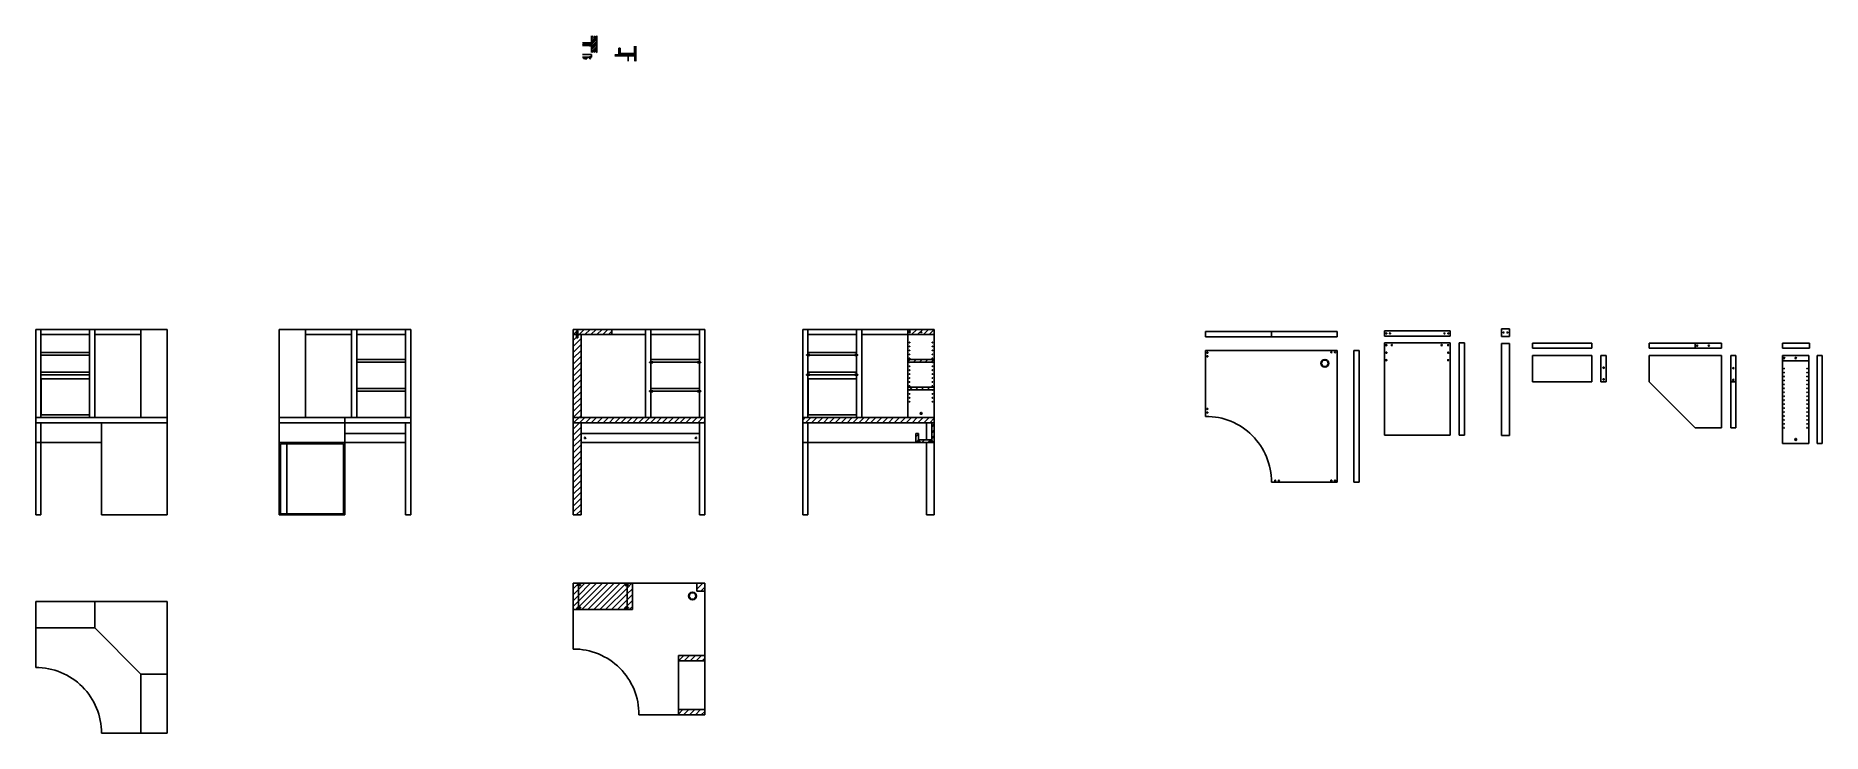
# Model space of a CAD drawing. Header units: millimetres. Extents: x 1506 to 2863, y 1235 to 1765.
import ezdxf

# ---------------------------------------------------------------- set-up
doc = ezdxf.new("R2010")
doc.units = ezdxf.units.MM
doc.linetypes.add('CONTINUA', pattern=[0])
doc.layers.get('0').update_dxf_attribs({"color": 3})
for name, color, linetype in [('campiture', 4, 'Continuous'), ('giunzioni', 8, 'Continuous'), ('SEZ', 220, 'Continuous'), ('sezioni', 3, 'Continuous')]:
    doc.layers.add(name, color=color, linetype=linetype)
pattern_1 = [(45, (12.3102, 0), (-2.245064, 2.245064), [])]

msp = doc.modelspace()

# ---------------------------------------------------------------- hatches: boundary and pattern name
at = {"layer": 'campiture'}
h = msp.add_hatch(dxfattribs=at)
h.set_pattern_fill('ANSI31', color=256, scale=0.3)
h.paths.add_polyline_path([(1931.9, 1764.9), (1927.9, 1764.9), (1927.9, 1757.7), (1928.9, 1757.7), (1928.9, 1757.3), (1927.9, 1757.3), (1927.9, 1757.1), (1927.9, 1752.1), (1931.9, 1752.1)])
h.paths.add_polyline_path([(1927.9, 1759.5), (1921.1, 1759.5), (1921.1, 1757.5), (1926.4, 1757.5), (1926.4, 1757.9), (1927.9, 1757.9)])
h = msp.add_hatch(dxfattribs=at)
h.set_pattern_fill('ANSI31', color=256, scale=0.3)
h.set_pattern_definition([(45, (2e-13, 18.6678), (-0.6735192, 0.6735192), [])])
h.paths.add_polyline_path([(1961.6, 1750.5), (1960.6, 1750.5), (1945.5, 1750.5), (1945.5, 1749.7), (1960.8, 1749.7), (1960.8, 1745.7), (1961.6, 1745.7)])
h.paths.add_polyline_path([(1959.2, 1751.3), (1960.6, 1751.3), (1960.6, 1751.5), (1949.6, 1751.5), (1949.6, 1751.3), (1951, 1751.3), (1951, 1750.8), (1949.6, 1750.8), (1949.6, 1750.5), (1960.6, 1750.5), (1960.6, 1750.8), (1959.2, 1750.8)])
h.paths.add_polyline_path([(1961.6, 1757), (1960.6, 1757), (1960.6, 1751.3), (1961.4, 1751.3), (1961.4, 1750.8), (1960.6, 1750.8), (1960.6, 1750.5), (1961.6, 1750.5)])
h.paths.add_polyline_path([(1949.6, 1755.5), (1948.6, 1755.5), (1948.6, 1750.5), (1949.6, 1750.5), (1949.6, 1750.8), (1948.9, 1750.8), (1948.9, 1751.3), (1949.6, 1751.3), (1949.6, 1751.5)])
h = msp.add_hatch(dxfattribs=at)
h.set_pattern_fill('ANSI31', color=256)
h.set_pattern_definition(pattern_1)
h.paths.add_polyline_path([(1943.4, 1541.9), (1913.9, 1541.9), (1913.9, 1537.9), (1916.4, 1537.9), (1916.4, 1540.4), (1917.4, 1540.4), (1917.4, 1537.9), (1943.4, 1537.9)])
h.paths.add_polyline_path([(1919.9, 1537.9), (1917.4, 1537.9), (1917.4, 1535.4), (1916.4, 1535.4), (1916.4, 1537.9), (1913.9, 1537.9), (1913.9, 1474.9), (1919.9, 1474.9)])
h.paths.add_polyline_path([(1919.9, 1470.9), (1913.9, 1470.9), (1913.9, 1400.9), (1919.9, 1400.9)])
h.paths.add_polyline_path([(2013.9, 1474.9), (1963.9, 1474.9), (1913.9, 1474.9), (1913.9, 1470.9), (1919.9, 1470.9), (1963.9, 1470.9), (2013.9, 1470.9)])
h = msp.add_hatch(dxfattribs=at)
h.set_pattern_fill('ANSI31', color=256)
h.paths.add_polyline_path([(2188.3, 1497.9), (2168.3, 1497.9), (2168.3, 1495.9), (2169.3, 1495.9, -0.992837), (2169.7, 1495.9), (2186.7, 1495.9, -0.992837), (2187.1, 1495.9), (2188.3, 1495.9)])
h.paths.add_polyline_path([(2188.3, 1518.9), (2168.3, 1518.9), (2168.3, 1516.9), (2169.3, 1516.9, -1), (2169.7, 1516.9), (2186.7, 1516.9, -1), (2187.1, 1516.9), (2188.3, 1516.9)])
h.paths.add_polyline_path([(2188.3, 1541.9), (2168.3, 1541.9), (2168.3, 1537.9), (2188.3, 1537.9)])
h.paths.add_polyline_path([(2178.8, 1539.9, -1), (2177.8, 1539.9, -1)], flags=16)
h.paths.add_polyline_path([(2169, 1539.9, -1), (2170, 1539.9, -1)], flags=16)
h.paths.add_polyline_path([(2188.3, 1474.9), (2168.3, 1474.9), (2088.3, 1474.9), (2088.3, 1470.9), (2138.3, 1470.9), (2188.3, 1470.9)])
h.paths.add_polyline_path([(2188.3, 1470.9), (2186.3, 1470.9), (2186.3, 1457.1), (2187.3, 1457.1), (2187.3, 1456.6), (2186.3, 1456.6), (2186.3, 1455.9), (2188.3, 1455.9)])
h.paths.add_polyline_path([(2185.3, 1457.1), (2186.3, 1457.1), (2186.3, 1457.9), (2176.3, 1457.9), (2176.3, 1457.1), (2177.3, 1457.1), (2177.3, 1456.6), (2176.3, 1456.6), (2176.3, 1455.9), (2186.3, 1455.9), (2186.3, 1456.6), (2185.3, 1456.6)])
h.paths.add_polyline_path([(2176.3, 1462.9), (2174.3, 1462.9), (2174.3, 1455.9), (2176.3, 1455.9), (2176.3, 1456.6), (2175.3, 1456.6), (2175.3, 1457.1), (2176.3, 1457.1), (2176.3, 1457.9)])
h = msp.add_hatch(dxfattribs=at)
h.set_pattern_fill('ANSI31', color=256)
h.set_pattern_definition(pattern_1)
h.paths.add_polyline_path([(1913.9, 1329.1), (1917.9, 1329.1), (1917.9, 1330.3), (1916.9, 1330.3), (1916.9, 1330.7), (1917.9, 1330.7), (1917.9, 1347.5), (1916.9, 1347.5), (1916.9, 1347.9), (1917.9, 1347.9), (1917.9, 1348.1), (1917.9, 1349.1), (1913.9, 1349.1)])
h.paths.add_polyline_path([(1958.9, 1349.1), (1954.9, 1349.1), (1954.9, 1347.9), (1955.9, 1347.9), (1955.9, 1347.5), (1954.9, 1347.5), (1954.9, 1347.3), (1954.9, 1330.7), (1955.9, 1330.7), (1955.9, 1330.3), (1954.9, 1330.3), (1954.9, 1330.1), (1954.9, 1329.1), (1958.9, 1329.1)])
h.paths.add_polyline_path([(2012.3, 1290.1), (2013.9, 1290.1), (2013.9, 1294.1), (1993.9, 1294.1), (1993.9, 1290.1)])
h.paths.add_polyline_path([(1995.5, 1253.1), (1993.9, 1253.1), (1993.9, 1249.1), (2013.9, 1249.1), (2013.9, 1253.1), (2012.7, 1253.1)])
h.paths.add_polyline_path([(2013.9, 1349.1), (2007.9, 1349.1), (2007.9, 1343.1), (2013.9, 1343.1)])
h = msp.add_hatch(dxfattribs=at)
h.set_pattern_fill('ANSI31', color=256)
h.set_pattern_definition(pattern_1)
h.paths.add_polyline_path([(1917.9, 1349.1), (1917.9, 1348.1), (1919.4, 1348.1), (1919.4, 1347.3), (1917.9, 1347.3), (1917.9, 1330.9), (1919.4, 1330.9), (1919.4, 1330.1), (1917.9, 1330.1), (1917.9, 1329.1), (1954.9, 1329.1), (1954.9, 1330.1), (1953.4, 1330.1), (1953.4, 1330.9), (1954.9, 1330.9), (1954.9, 1347.3), (1953.4, 1347.3), (1953.4, 1348.1), (1954.9, 1348.1), (1954.9, 1349.1)])

# ---------------------------------------------------------------- linework, layer by layer
for p, q in [((1505.6, 1400.9), (1505.6, 1541.9)), ((1505.6, 1541.9), (1605.6, 1541.9)), ((1509.6, 1474.9), (1509.6, 1541.9)), ((1509.6, 1537.9), (1546.6, 1537.9)), ((1546.6, 1474.9), (1546.6, 1541.9)), ((1550.6, 1474.9), (1550.6, 1541.9)), ((1550.6, 1537.9), (1585.6, 1537.9)), ((1585.6, 1474.9), (1585.6, 1541.9)), ((1605.6, 1541.9), (1605.6, 1400.9)), ((1690.5, 1400.9), (1690.5, 1541.9)), ((1690.5, 1541.9), (1790.5, 1541.9)), ((1710.5, 1474.9), (1710.5, 1541.9)), ((1745.5, 1537.9), (1710.5, 1537.9)), ((1745.5, 1474.9), (1745.5, 1541.9)), ((1745.5, 1541.9), (1745.5, 1537.9)), ((1749.5, 1474.9), (1749.5, 1541.9)), ((1749.5, 1537.9), (1786.5, 1537.9)), ((1786.5, 1474.9), (1786.5, 1541.9)), ((1790.5, 1541.9), (1790.5, 1400.9)), ((1546.6, 1524.4), (1509.6, 1524.4)), ((1546.6, 1522.4), (1509.6, 1522.4)), ((1546.6, 1509.4), (1509.6, 1509.4)), ((1546.6, 1507.4), (1509.6, 1507.4)), ((1550.7, 1507.4), (1550.6, 1507.4)), ((1786.5, 1518.9), (1749.5, 1518.9)), ((1786.5, 1516.9), (1749.5, 1516.9)), ((1786.5, 1517.9), (1786.5, 1515.9)), ((1786.5, 1515.9), (1786.5, 1495.9)), ((1546.4, 1504.4), (1509.8, 1504.4)), ((1509.8, 1504.4), (1509.8, 1477.1)), ((1546.4, 1504.4), (1546.4, 1477.1)), ((1786.5, 1496.9), (1749.5, 1496.9)), ((1786.5, 1494.9), (1749.5, 1494.9)), ((1786.5, 1495.9), (1786.5, 1493.9)), ((1505.6, 1474.9), (1585.6, 1474.9)), ((1505.6, 1400.9), (1505.6, 1470.9)), ((1505.6, 1470.9), (1555.6, 1470.9)), ((1546.6, 1476.9), (1509.6, 1476.9)), ((1550.6, 1474.9), (1509.6, 1474.9)), ((1509.6, 1400.9), (1509.6, 1470.9)), ((1509.8, 1477.1), (1546.4, 1477.1)), ((1550.6, 1474.9), (1546.6, 1474.9)), ((1555.6, 1470.9), (1605.6, 1470.9)), ((1555.6, 1400.9), (1555.6, 1470.9)), ((1605.6, 1474.9), (1585.6, 1474.9)), ((1690.5, 1474.9), (1740.5, 1474.9)), ((1690.5, 1400.9), (1690.5, 1470.9)), ((1690.5, 1470.9), (1740.5, 1470.9)), ((1740.5, 1400.9), (1740.5, 1474.9)), ((1740.5, 1474.9), (1790.5, 1474.9)), ((1740.5, 1470.9), (1790.5, 1470.9)), ((1786.5, 1400.9), (1786.5, 1470.9)), ((1555.6, 1455.9), (1505.6, 1455.9)), ((1690.5, 1455.9), (1786.5, 1455.9)), ((1691.5, 1454.9), (1691.5, 1401.9)), ((1691.5, 1454.9), (1739.5, 1454.9)), ((1696.5, 1454.9), (1696.5, 1401.9)), ((1739.5, 1401.9), (1739.5, 1454.9)), ((1786.5, 1462.9), (1740.5, 1462.9)), ((1505.6, 1400.9), (1509.6, 1400.9)), ((1605.6, 1400.9), (1555.6, 1400.9)), ((1740.5, 1400.9), (1690.5, 1400.9)), ((1691.5, 1401.9), (1739.5, 1401.9)), ((1790.5, 1400.9), (1786.5, 1400.9)), ((1605.6, 1335.1), (1505.6, 1335.1)), ((1505.6, 1335.1), (1505.6, 1285.1)), ((1550.6, 1315.1), (1550.6, 1335.1)), ((1605.6, 1235.1), (1605.6, 1335.1)), ((1505.6, 1315.1), (1550.6, 1315.1)), ((1550.6, 1315.1), (1585.6, 1280.1)), ((1585.6, 1235.1), (1585.6, 1280.1)), ((1585.6, 1280.1), (1605.6, 1280.1)), ((1605.6, 1235.1), (1555.6, 1235.1)), ((1605.6, 1235.1), (1585.6, 1235.1))]:
    msp.add_line(p, q)
for centre, radius, start, end in [((1926.7, 1748.7), 0.4, 0, 180), ((1505.9, 1235.4), 49.7, 359.6864, 90.3136)]:
    msp.add_arc(centre, radius, start, end)
at = {"layer": 'giunzioni'}
for p, q in [((1927.9, 1757.9), (1926.4, 1757.9)), ((1926.4, 1757.9), (1926.4, 1757.1)), ((1927.9, 1757.1), (1926.4, 1757.1)), ((1927.9, 1757.7), (1927.9, 1757.9)), ((1927.9, 1757.7), (1928.9, 1757.7)), ((1928.9, 1757.3), (1927.9, 1757.3)), ((1927.9, 1757.3), (1927.9, 1757.1)), ((1928.9, 1757.7), (1928.9, 1757.3)), ((1950.9, 1751.3), (1948.9, 1751.3)), ((1948.9, 1751.2), (1948.9, 1751.3)), ((1950.7, 1750.8), (1948.9, 1751.3)), ((1948.9, 1751.2), (1948.9, 1750.9)), ((1948.9, 1750.9), (1948.9, 1751.2)), ((1948.9, 1751.2), (1948.9, 1751.2)), ((1949.9, 1750.8), (1948.9, 1751.1)), ((1948.9, 1750.9), (1948.9, 1750.9)), ((1948.9, 1750.9), (1948.9, 1750.8)), ((1949.2, 1750.8), (1948.9, 1750.9)), ((1949.6, 1751.3), (1950.9, 1750.9)), ((1950.9, 1751.1), (1950.4, 1751.3)), ((1951, 1751.2), (1950.9, 1751.3)), ((1950.9, 1750.8), (1950.9, 1751.3)), ((1951, 1750.9), (1950.9, 1750.8)), ((1951, 1751.2), (1951, 1750.9)), ((1951, 1750.9), (1951, 1751.2)), ((1951, 1751.2), (1951, 1751.2)), ((1951, 1750.9), (1951, 1750.9)), ((1959.2, 1750.9), (1959.2, 1751.2)), ((1959.2, 1751.2), (1959.3, 1751.2)), ((1959.3, 1750.9), (1959.2, 1750.9)), ((1961.3, 1751.3), (1959.3, 1751.3)), ((1959.3, 1751.2), (1959.3, 1751.3)), ((1961.1, 1750.8), (1959.3, 1751.3)), ((1959.3, 1751.2), (1959.3, 1750.9)), ((1960.3, 1750.8), (1959.3, 1751.1)), ((1959.3, 1750.9), (1959.3, 1750.8)), ((1959.6, 1750.8), (1959.3, 1750.9)), ((1960, 1751.3), (1961.3, 1751)), ((1961.3, 1751.2), (1960.7, 1751.3)), ((1961.4, 1751.2), (1961.3, 1751.3)), ((1961.3, 1750.8), (1961.3, 1751.3)), ((1961.4, 1750.9), (1961.3, 1750.8)), ((1961.4, 1751.2), (1961.4, 1750.9)), ((1961.4, 1750.9), (1961.4, 1751.2)), ((1961.4, 1751.2), (1961.4, 1751.2)), ((1961.4, 1750.9), (1961.4, 1750.9)), ((1922.7, 1748), (1921.7, 1748)), ((1921.7, 1748), (1921.7, 1747.6)), ((1921.7, 1747.6), (1922.7, 1747.6)), ((1922.7, 1748.2), (1924.2, 1748.2)), ((1922.7, 1748), (1922.7, 1748.2)), ((1922.7, 1747.4), (1922.7, 1747.6)), ((1922.7, 1747.4), (1924.2, 1747.4)), ((1924.2, 1748.2), (1924.2, 1747.4)), ((1916.4, 1540.4), (1917.4, 1540.4)), ((1916.4, 1540.4), (1916.4, 1535.4)), ((1917.4, 1535.4), (1916.4, 1535.4)), ((1917.4, 1540.4), (1917.4, 1535.4)), ((2394.4, 1536.2), (2394.4, 1540.2)), ((2394.4, 1540.2), (2494.4, 1540.2)), ((2394.4, 1536.2), (2444.4, 1536.2)), ((2444.4, 1536.2), (2444.4, 1540.2)), ((2444.4, 1536.2), (2494.4, 1536.2)), ((2494.4, 1540.2), (2494.4, 1536.2)), ((2530.3, 1536.8), (2530.3, 1540.8)), ((2530.3, 1540.8), (2580.3, 1540.8)), ((2580.3, 1536.8), (2530.3, 1536.8)), ((2580.3, 1540.8), (2580.3, 1536.8)), ((2625.3, 1542.4), (2619.3, 1542.4)), ((2619.3, 1542.4), (2619.3, 1536.4)), ((2619.3, 1536.4), (2625.3, 1536.4)), ((2625.3, 1536.4), (2625.3, 1542.4)), ((2092.3, 1522.6), (2091.3, 1522.6)), ((2091.3, 1522.6), (2091.3, 1522.2)), ((2091.3, 1522.2), (2092.3, 1522.2)), ((2092.3, 1522.6), (2092.3, 1522.8)), ((2092.3, 1522.8), (2093.8, 1522.8)), ((2092.3, 1522.2), (2092.3, 1522)), ((2092.3, 1522), (2093.8, 1522)), ((2093.8, 1522.8), (2093.8, 1522)), ((2129.3, 1522.8), (2127.8, 1522.8)), ((2127.8, 1522.8), (2127.8, 1522)), ((2129.3, 1522), (2127.8, 1522)), ((2129.3, 1522.6), (2129.3, 1522.8)), ((2129.3, 1522.6), (2130.3, 1522.6)), ((2130.3, 1522.2), (2129.3, 1522.2)), ((2129.3, 1522.2), (2129.3, 1522)), ((2130.3, 1522.6), (2130.3, 1522.2)), ((2494.4, 1525.8), (2394.4, 1525.8)), ((2394.4, 1525.8), (2394.4, 1475.8)), ((2494.4, 1425.8), (2494.4, 1525.8)), ((2507.1, 1525.8), (2507.1, 1475.8)), ((2507.1, 1525.8), (2511.1, 1525.8)), ((2511.1, 1525.8), (2511.1, 1425.8)), ((2530.3, 1531.6), (2580.3, 1531.6)), ((2530.3, 1461.6), (2530.3, 1531.6)), ((2580.3, 1531.6), (2580.3, 1461.6)), ((2587, 1461.6), (2587, 1531.6)), ((2587, 1531.6), (2591, 1531.6)), ((2591, 1531.6), (2591, 1461.6)), ((2625.3, 1531.2), (2619.3, 1531.2)), ((2619.3, 1531.2), (2619.3, 1461.2)), ((2625.3, 1461.2), (2625.3, 1531.2)), ((2642.8, 1527.5), (2642.8, 1531.5)), ((2642.8, 1531.5), (2687.8, 1531.5)), ((2687.8, 1527.5), (2642.8, 1527.5)), ((2687.8, 1522.1), (2642.8, 1522.1)), ((2642.8, 1522.1), (2642.8, 1502.1)), ((2687.8, 1531.5), (2687.8, 1527.5)), ((2687.8, 1502.1), (2687.8, 1522.1)), ((2694.7, 1522.1), (2694.7, 1502.1)), ((2698.7, 1522.1), (2694.7, 1522.1)), ((2698.7, 1502.1), (2698.7, 1522.1)), ((2731.3, 1527.5), (2731.3, 1531.5)), ((2731.3, 1531.5), (2786.3, 1531.5)), ((2786.3, 1527.5), (2731.3, 1527.5)), ((2731.3, 1522.1), (2786.3, 1522.1)), ((2731.3, 1522.1), (2731.3, 1502.1)), ((2766.3, 1527.5), (2766.3, 1531.5)), ((2786.3, 1531.5), (2786.3, 1527.5)), ((2786.3, 1522.1), (2786.3, 1467.1)), ((2793.3, 1522.1), (2793.3, 1467.1)), ((2797.3, 1522.1), (2793.3, 1522.1)), ((2797.3, 1467.1), (2797.3, 1522.1)), ((2832.7, 1527.5), (2832.7, 1531.5)), ((2832.7, 1531.5), (2853.1, 1531.5)), ((2853.1, 1527.5), (2832.7, 1527.5)), ((2832.7, 1455.1), (2832.7, 1522.1)), ((2832.7, 1522.1), (2852.7, 1522.1)), ((2852.7, 1522.1), (2852.7, 1455.1)), ((2853.1, 1531.5), (2853.1, 1527.5)), ((2858.9, 1522.1), (2858.9, 1455.1)), ((2862.9, 1522.1), (2858.9, 1522.1)), ((2862.9, 1455.1), (2862.9, 1522.1)), ((1972.9, 1517.1), (1971.9, 1517.1)), ((1971.9, 1517.1), (1971.9, 1516.7)), ((1971.9, 1516.7), (1972.9, 1516.7)), ((1972.9, 1517.1), (1972.9, 1517.3)), ((1972.9, 1517.3), (1974.4, 1517.3)), ((1972.9, 1516.7), (1972.9, 1516.5)), ((1972.9, 1516.5), (1974.4, 1516.5)), ((1974.4, 1517.3), (1974.4, 1516.5)), ((2009.9, 1517.3), (2008.4, 1517.3)), ((2008.4, 1517.3), (2008.4, 1516.5)), ((2009.9, 1516.5), (2008.4, 1516.5)), ((2009.9, 1517.1), (2009.9, 1517.3)), ((2009.9, 1517.1), (2010.9, 1517.1)), ((2010.9, 1516.7), (2009.9, 1516.7)), ((2009.9, 1516.7), (2009.9, 1516.5)), ((2010.9, 1517.1), (2010.9, 1516.7)), ((2092.3, 1507.6), (2091.3, 1507.6)), ((2091.3, 1507.6), (2091.3, 1507.2)), ((2091.3, 1507.2), (2092.3, 1507.2)), ((2092.3, 1507.6), (2092.3, 1507.8)), ((2092.3, 1507.8), (2093.8, 1507.8)), ((2092.3, 1507.2), (2092.3, 1507)), ((2092.3, 1507), (2093.8, 1507)), ((2093.8, 1507.8), (2093.8, 1507)), ((2129.3, 1507.8), (2127.8, 1507.8)), ((2127.8, 1507.8), (2127.8, 1507)), ((2127.8, 1507.6), (2127.8, 1507.2)), ((2129.3, 1507), (2127.8, 1507)), ((2129.3, 1507.6), (2129.3, 1507.8)), ((2129.3, 1507.6), (2130.3, 1507.6)), ((2130.3, 1507.2), (2129.3, 1507.2)), ((2129.3, 1507.2), (2129.3, 1507)), ((2130.3, 1507.6), (2130.3, 1507.2)), ((2832.7, 1518.1), (2852.7, 1518.1)), ((1972.9, 1495.1), (1971.9, 1495.1)), ((1971.9, 1495.1), (1971.9, 1494.7)), ((1971.9, 1494.7), (1972.9, 1494.7)), ((1972.9, 1495.1), (1972.9, 1495.3)), ((1972.9, 1495.3), (1974.4, 1495.3)), ((1972.9, 1494.7), (1972.9, 1494.5)), ((1972.9, 1494.5), (1974.4, 1494.5)), ((1974.4, 1495.3), (1974.4, 1494.5)), ((2009.9, 1495.3), (2008.4, 1495.3)), ((2008.4, 1495.3), (2008.4, 1494.5)), ((2009.9, 1494.5), (2008.4, 1494.5)), ((2009.9, 1495.1), (2009.9, 1495.3)), ((2009.9, 1495.1), (2010.9, 1495.1)), ((2010.9, 1494.7), (2009.9, 1494.7)), ((2009.9, 1494.7), (2009.9, 1494.5)), ((2010.9, 1495.1), (2010.9, 1494.7)), ((2642.8, 1502.1), (2687.8, 1502.1)), ((2694.7, 1502.1), (2698.7, 1502.1)), ((2731.3, 1502.1), (2766.3, 1467.1)), ((2793.3, 1502.1), (2797.3, 1502.1)), ((2177.9, 1478.1), (2178.7, 1478.1)), ((2178.3, 1478.5), (2178.3, 1477.7)), ((2507.1, 1475.8), (2507.1, 1425.8)), ((2766.3, 1467.1), (2786.3, 1467.1)), ((2793.3, 1467.1), (2797.3, 1467.1)), ((2177.3, 1457.1), (2175.3, 1457.1)), ((2175.3, 1457.1), (2175.3, 1456.6)), ((2175.3, 1456.6), (2176.3, 1456.6)), ((2176.3, 1456.6), (2177.3, 1456.6)), ((2177.3, 1456.6), (2177.3, 1457.1)), ((2187.3, 1457.1), (2185.3, 1457.1)), ((2185.3, 1457.1), (2185.3, 1456.6)), ((2185.3, 1456.6), (2186.3, 1456.6)), ((2186.3, 1456.6), (2187.3, 1456.6)), ((2187.3, 1456.6), (2187.3, 1457.1)), ((2580.3, 1461.6), (2530.3, 1461.6)), ((2591, 1461.6), (2587, 1461.6)), ((2619.3, 1461.2), (2625.3, 1461.2)), ((2852.7, 1455.1), (2832.7, 1455.1)), ((2842.3, 1458.3), (2843.1, 1458.3)), ((2842.7, 1458.7), (2842.7, 1457.9)), ((2858.9, 1455.1), (2862.9, 1455.1)), ((2494.4, 1425.8), (2444.4, 1425.8)), ((2511.1, 1425.8), (2507.1, 1425.8)), ((1917.9, 1347.9), (1916.9, 1347.9)), ((1916.9, 1347.9), (1916.9, 1347.5)), ((1916.9, 1347.5), (1917.9, 1347.5)), ((1917.9, 1347.9), (1917.9, 1348.1)), ((1917.9, 1348.1), (1919.4, 1348.1)), ((1917.9, 1347.5), (1917.9, 1347.3)), ((1917.9, 1347.3), (1919.4, 1347.3)), ((1919.4, 1348.1), (1919.4, 1347.3)), ((1954.9, 1348.1), (1953.4, 1348.1)), ((1953.4, 1347.3), (1953.4, 1348.1)), ((1954.9, 1347.3), (1953.4, 1347.3)), ((1954.9, 1347.9), (1954.9, 1348.1)), ((1955.9, 1347.9), (1954.9, 1347.9)), ((1954.9, 1347.5), (1955.9, 1347.5)), ((1954.9, 1347.5), (1954.9, 1347.3)), ((1955.9, 1347.5), (1955.9, 1347.9)), ((1917.9, 1330.7), (1916.9, 1330.7)), ((1916.9, 1330.7), (1916.9, 1330.3)), ((1916.9, 1330.3), (1917.9, 1330.3)), ((1917.9, 1330.7), (1917.9, 1330.9)), ((1917.9, 1330.9), (1919.4, 1330.9)), ((1917.9, 1330.3), (1917.9, 1330.1)), ((1917.9, 1330.1), (1919.4, 1330.1)), ((1919.4, 1330.9), (1919.4, 1330.1)), ((1954.9, 1330.9), (1953.4, 1330.9)), ((1953.4, 1330.1), (1953.4, 1330.9)), ((1954.9, 1330.1), (1953.4, 1330.1)), ((1954.9, 1330.7), (1954.9, 1330.9)), ((1955.9, 1330.7), (1954.9, 1330.7)), ((1954.9, 1330.3), (1955.9, 1330.3)), ((1954.9, 1330.3), (1954.9, 1330.1)), ((1955.9, 1330.3), (1955.9, 1330.7))]:
    msp.add_line(p, q, dxfattribs=at)
at = {"layer": 'giunzioni', "linetype": 'CONTINUA', "ltscale": 0.02}
for p, q in [((1948.9, 1751.3), (1948.9, 1750.8)), ((1959.3, 1751.3), (1959.3, 1750.8)), ((1948.9, 1750.8), (1950.9, 1750.8)), ((1959.3, 1750.8), (1961.3, 1750.8))]:
    msp.add_line(p, q, dxfattribs=at)
at = {"layer": 'giunzioni'}
for centre, radius in [((1926.7, 1747.8), 0.4), ((2169.5, 1539.9), 0.5), ((2178.3, 1539.9), 0.5), ((2531.7, 1538.8), 0.4), ((2534.5, 1538.8), 0.4), ((2575.9, 1538.8), 0.4), ((2578.8, 1538.8), 0.4), ((2620.8, 1539.5), 0.4), ((2623.7, 1539.5), 0.4), ((2169.5, 1531.9), 0.2), ((2169.5, 1528.9), 0.2), ((2169.5, 1525.9), 0.2), ((2169.5, 1522.9), 0.2), ((2186.9, 1531.9), 0.2), ((2186.9, 1528.9), 0.2), ((2186.9, 1525.9), 0.2), ((2186.9, 1522.9), 0.2), ((2395.7, 1524.2), 0.4), ((2395.7, 1521.4), 0.4), ((2489.9, 1524.5), 0.4), ((2492.7, 1524.5), 0.4), ((2531.7, 1529.9), 0.4), ((2531.7, 1524.2), 0.4), ((2535.9, 1529.9), 0.5), ((2573.8, 1529.9), 0.5), ((2578.7, 1529.9), 0.4), ((2578.7, 1524.2), 0.4), ((2767.8, 1529.5), 0.5), ((2776.7, 1529.5), 0.5), ((2833.9, 1520.1), 0.5), ((2842.7, 1520.1), 0.5), ((2169.5, 1519.9), 0.2), ((2169.5, 1516.9), 0.2), ((2169.5, 1513.9), 0.2), ((2169.5, 1510.9), 0.2), ((2169.5, 1507.9), 0.2), ((2186.9, 1519.9), 0.2), ((2186.9, 1516.9), 0.2), ((2186.9, 1513.9), 0.2), ((2186.9, 1510.9), 0.2), ((2186.9, 1507.9), 0.2), ((2485, 1516.1), 3), ((2485, 1516.1), 2.5), ((2531.7, 1518.5), 0.4), ((2578.7, 1518.5), 0.4), ((2696.8, 1512.7), 0.5), ((2795.3, 1512.4), 0.5), ((2833.9, 1512.1), 0.2), ((2833.9, 1509.1), 0.2), ((2851.3, 1512.1), 0.2), ((2851.3, 1509.1), 0.2), ((2169.5, 1504.9), 0.2), ((2169.5, 1501.9), 0.2), ((2169.5, 1498.9), 0.2), ((2169.5, 1495.9), 0.2), ((2169.5, 1492.9), 0.2), ((2186.9, 1504.9), 0.2), ((2186.9, 1501.9), 0.2), ((2186.9, 1498.9), 0.2), ((2186.9, 1495.9), 0.2), ((2186.9, 1492.9), 0.2), ((2696.8, 1503.9), 0.5), ((2795.3, 1503.5), 0.5), ((2833.9, 1506.1), 0.2), ((2833.9, 1503.1), 0.2), ((2833.9, 1500.1), 0.2), ((2833.9, 1497.1), 0.2), ((2833.9, 1494.1), 0.2), ((2851.3, 1506.1), 0.2), ((2851.3, 1503.1), 0.2), ((2851.3, 1500.1), 0.2), ((2851.3, 1497.1), 0.2), ((2851.3, 1494.1), 0.2), ((2169.5, 1489.9), 0.2), ((2169.5, 1486.9), 0.2), ((2186.9, 1489.9), 0.2), ((2186.9, 1486.9), 0.2), ((2395.7, 1481.5), 0.4), ((2833.9, 1491.1), 0.2), ((2833.9, 1488.1), 0.2), ((2833.9, 1485.1), 0.2), ((2833.9, 1482.1), 0.2), ((2851.3, 1491.1), 0.2), ((2851.3, 1488.1), 0.2), ((2851.3, 1485.1), 0.2), ((2851.3, 1482.1), 0.2), ((2178.3, 1478.1), 0.7), ((2395.7, 1478.7), 0.4), ((2833.9, 1479.1), 0.2), ((2833.9, 1476.1), 0.2), ((2833.9, 1473.1), 0.2), ((2833.9, 1470.1), 0.2), ((2833.9, 1467.1), 0.2), ((2851.3, 1479.1), 0.2), ((2851.3, 1476.1), 0.2), ((2851.3, 1473.1), 0.2), ((2851.3, 1470.1), 0.2), ((2851.3, 1467.1), 0.2), ((1923, 1459.4), 0.5), ((2007.2, 1459.4), 0.5), ((2842.7, 1458.3), 0.7), ((2447.3, 1427), 0.4), ((2450.1, 1427), 0.4), ((2489.9, 1427), 0.4), ((2492.7, 1427), 0.4)]:
    msp.add_circle(centre, radius, dxfattribs=at)
msp.add_arc((2394.7, 1426.1), 49.7, 359.6864, 90.3136, dxfattribs=at)
at = {"layer": 'SEZ'}
for p, q in [((1927.9, 1757.7), (1927.9, 1764.9)), ((1931.9, 1752.1), (1931.9, 1764.9)), ((1927.9, 1759.5), (1921.1, 1759.5)), ((1926.4, 1757.5), (1921.1, 1757.5)), ((1927.9, 1752.1), (1927.9, 1757.3)), ((1948.6, 1755.5), (1949.6, 1755.5)), ((1960.6, 1751.3), (1960.6, 1757)), ((1945.5, 1750.5), (1960.6, 1750.5)), ((1945.5, 1749.7), (1960.8, 1749.7)), ((1955.6, 1745.7), (1955.6, 1749.7)), ((1960.6, 1750.5), (1960.6, 1750.8)), ((1913.9, 1400.9), (1913.9, 1541.9)), ((1913.9, 1541.9), (1943.4, 1541.9)), ((1916.4, 1537.9), (1913.9, 1537.9)), ((1943.4, 1537.9), (1917.4, 1537.9)), ((1919.9, 1474.9), (1919.9, 1537.9)), ((1943.4, 1537.9), (1943.4, 1541.9)), ((2168.3, 1541.9), (2188.3, 1541.9)), ((2168.3, 1541.9), (2168.3, 1537.9)), ((2168.3, 1537.9), (2188.3, 1537.9)), ((2188.3, 1537.9), (2188.3, 1541.9)), ((2188.3, 1518.9), (2168.3, 1518.9)), ((2168.3, 1518.9), (2168.3, 1516.9)), ((2188.3, 1516.9), (2168.3, 1516.9)), ((2188.3, 1516.9), (2188.3, 1518.9)), ((2188.3, 1497.9), (2168.3, 1497.9)), ((2168.3, 1497.9), (2168.3, 1495.9)), ((2188.3, 1495.9), (2168.3, 1495.9)), ((2188.3, 1495.9), (2188.3, 1497.9)), ((1913.9, 1474.9), (1963.9, 1474.9)), ((1913.9, 1470.9), (1963.9, 1470.9)), ((1919.9, 1470.9), (1919.9, 1400.9)), ((1963.9, 1474.9), (2013.9, 1474.9)), ((1963.9, 1470.9), (2013.9, 1470.9)), ((2013.9, 1474.9), (2013.9, 1470.9)), ((2088.3, 1474.9), (2188.3, 1474.9)), ((2088.3, 1474.9), (2088.3, 1470.9)), ((2088.3, 1470.9), (2138.3, 1470.9)), ((2138.3, 1470.9), (2188.3, 1470.9)), ((2186.3, 1470.9), (2186.3, 1457.1)), ((2188.3, 1455.9), (2188.3, 1474.9)), ((2176.3, 1462.9), (2174.3, 1462.9)), ((2174.3, 1462.9), (2174.3, 1455.9)), ((2188.3, 1455.9), (2174.3, 1455.9)), ((2176.3, 1457.1), (2176.3, 1462.9)), ((2186.3, 1457.9), (2176.3, 1457.9)), ((2176.3, 1455.9), (2176.3, 1456.6)), ((2186.3, 1457.1), (2186.3, 1457.9)), ((2186.3, 1456.6), (2186.3, 1455.9)), ((1913.9, 1400.9), (1919.9, 1400.9)), ((1913.9, 1329.1), (1913.9, 1349.1)), ((1913.9, 1349.1), (1958.9, 1349.1)), ((1917.9, 1349.1), (1917.9, 1347.9)), ((1917.9, 1347.5), (1917.9, 1330.7)), ((1954.9, 1349.1), (1954.9, 1347.9)), ((1954.9, 1347.5), (1954.9, 1330.7)), ((1958.9, 1329.1), (1958.9, 1349.1)), ((2013.9, 1349.1), (2007.9, 1349.1)), ((2007.9, 1349.1), (2007.9, 1343.1)), ((2013.9, 1343.1), (2013.9, 1349.1)), ((1917.9, 1330.3), (1917.9, 1329.1)), ((1954.9, 1330.3), (1954.9, 1329.1)), ((2007.9, 1343.1), (2013.9, 1343.1)), ((1913.9, 1329.1), (1958.9, 1329.1)), ((1993.9, 1294.1), (2013.9, 1294.1)), ((1993.9, 1294.1), (1993.9, 1290.1)), ((2013.9, 1290.1), (1993.9, 1290.1)), ((2013.9, 1294.1), (2013.9, 1290.1)), ((1993.9, 1253.1), (1993.9, 1249.1)), ((1993.9, 1253.1), (2013.9, 1253.1)), ((2013.9, 1249.1), (1993.9, 1249.1)), ((2013.9, 1253.1), (2013.9, 1249.1))]:
    msp.add_line(p, q, dxfattribs=at)
at = {"layer": 'SEZ', "linetype": 'CONTINUA', "ltscale": 0.1}
for p, q in [((1948.6, 1755.5), (1948.6, 1750.5)), ((1949.6, 1755.5), (1949.6, 1751.5)), ((1949.6, 1751.5), (1960.6, 1751.5)), ((1961.6, 1757), (1961.6, 1745.7)), ((1960.8, 1749.7), (1960.8, 1745.7))]:
    msp.add_line(p, q, dxfattribs=at)
at = {"layer": 'SEZ', "linetype": 'CONTINUA', "ltscale": 0.02}
for p, q in [((1951, 1751.3), (1948.9, 1751.3)), ((1948.9, 1750.8), (1948.9, 1751.3)), ((1949.6, 1751.5), (1949.6, 1751.3)), ((1951, 1751.3), (1951, 1750.8)), ((1961.4, 1751.3), (1959.2, 1751.3)), ((1959.2, 1750.8), (1959.2, 1751.3)), ((1961.4, 1751.3), (1961.4, 1750.8)), ((1951, 1750.8), (1948.9, 1750.8)), ((1949.6, 1750.8), (1949.6, 1750.5)), ((1961.4, 1750.8), (1959.2, 1750.8)), ((1960.6, 1750.5), (1961.6, 1750.5))]:
    msp.add_line(p, q, dxfattribs=at)
at = {"layer": 'sezioni'}
for p, q in [((1927.9, 1750.7), (1921.1, 1750.7)), ((1926.3, 1748.7), (1921.1, 1748.7)), ((1927.9, 1748.7), (1927.1, 1748.7)), ((1927.9, 1750.7), (1927.9, 1748.7)), ((1943.4, 1541.9), (2013.9, 1541.9)), ((1943.4, 1537.9), (1968.9, 1537.9)), ((1968.9, 1474.9), (1968.9, 1541.9)), ((1972.9, 1517.1), (1972.9, 1541.9)), ((1972.9, 1537.9), (2009.9, 1537.9)), ((2009.9, 1517.1), (2009.9, 1541.9)), ((2013.9, 1474.9), (2013.9, 1541.9)), ((2088.3, 1474.9), (2088.3, 1541.9)), ((2088.3, 1541.9), (2168.3, 1541.9)), ((2092.3, 1522.6), (2092.3, 1541.9)), ((2092.3, 1537.9), (2129.3, 1537.9)), ((2129.3, 1522.6), (2129.3, 1541.9)), ((2133.3, 1474.9), (2133.3, 1541.9)), ((2133.3, 1537.9), (2168.3, 1537.9)), ((2168.3, 1537.9), (2168.3, 1537.9)), ((2168.3, 1518.9), (2168.3, 1537.9)), ((2188.3, 1518.9), (2188.3, 1537.9)), ((2129.3, 1524.4), (2092.3, 1524.4)), ((2092.3, 1507.6), (2092.3, 1522.2)), ((2127.8, 1522.4), (2093.8, 1522.4)), ((2129.3, 1507.6), (2129.3, 1522.2)), ((2009.9, 1518.9), (1972.9, 1518.9)), ((1972.9, 1495.1), (1972.9, 1516.7)), ((2008.4, 1516.9), (1974.4, 1516.9)), ((2009.9, 1495.1), (2009.9, 1516.7)), ((2129.3, 1509.4), (2092.3, 1509.4)), ((2092.3, 1474.9), (2092.3, 1507.2)), ((2127.8, 1507.4), (2093.8, 1507.4)), ((2129.3, 1474.9), (2129.3, 1507.2)), ((2133.3, 1507.4), (2133.3, 1507.4)), ((2168.3, 1497.9), (2168.3, 1516.9)), ((2188.3, 1497.9), (2188.3, 1516.9)), ((2009.9, 1496.9), (1972.9, 1496.9)), ((1972.9, 1474.9), (1972.9, 1494.7)), ((2008.4, 1494.9), (1974.4, 1494.9)), ((2009.9, 1474.9), (2009.9, 1494.7)), ((2129.1, 1504.4), (2092.5, 1504.4)), ((2092.5, 1504.4), (2092.5, 1477.1)), ((2129.1, 1504.4), (2129.1, 1477.1)), ((2168.3, 1474.9), (2168.3, 1495.9)), ((2188.3, 1474.9), (2188.3, 1495.9)), ((2009.9, 1400.9), (2009.9, 1470.9)), ((2013.9, 1400.9), (2013.9, 1470.9)), ((2088.3, 1400.9), (2088.3, 1470.9)), ((2129.3, 1476.9), (2092.3, 1476.9)), ((2092.3, 1400.9), (2092.3, 1470.9)), ((2092.5, 1477.1), (2129.1, 1477.1)), ((2182.3, 1457.9), (2182.3, 1470.9)), ((1919.9, 1462.9), (2009.9, 1462.9)), ((1919.9, 1455.9), (2009.9, 1455.9)), ((2009.9, 1455.9), (2009.9, 1460.9)), ((2174.3, 1455.9), (2088.3, 1455.9)), ((2186.3, 1457.9), (2176.3, 1457.9)), ((2182.3, 1400.9), (2182.3, 1455.9)), ((2188.3, 1455.9), (2188.3, 1400.9)), ((2013.9, 1400.9), (2009.9, 1400.9)), ((2088.3, 1400.9), (2092.3, 1400.9)), ((2182.3, 1400.9), (2188.3, 1400.9)), ((2007.9, 1349.1), (1958.9, 1349.1)), ((2013.9, 1294.1), (2013.9, 1343.1)), ((1913.9, 1329.1), (1913.9, 1299.1)), ((1993.9, 1253.1), (1993.9, 1290.1)), ((2013.9, 1253.1), (2013.9, 1290.1)), ((2013.9, 1249.1), (1963.9, 1249.1))]:
    msp.add_line(p, q, dxfattribs=at)
for radius in [3, 2.5]:
    msp.add_circle((2004.6, 1339.4), radius, dxfattribs=at)
msp.add_arc((1914.2, 1249.4), 49.7, 359.6864, 90.3136, dxfattribs=at)

doc.saveas('drawing.dxf')
